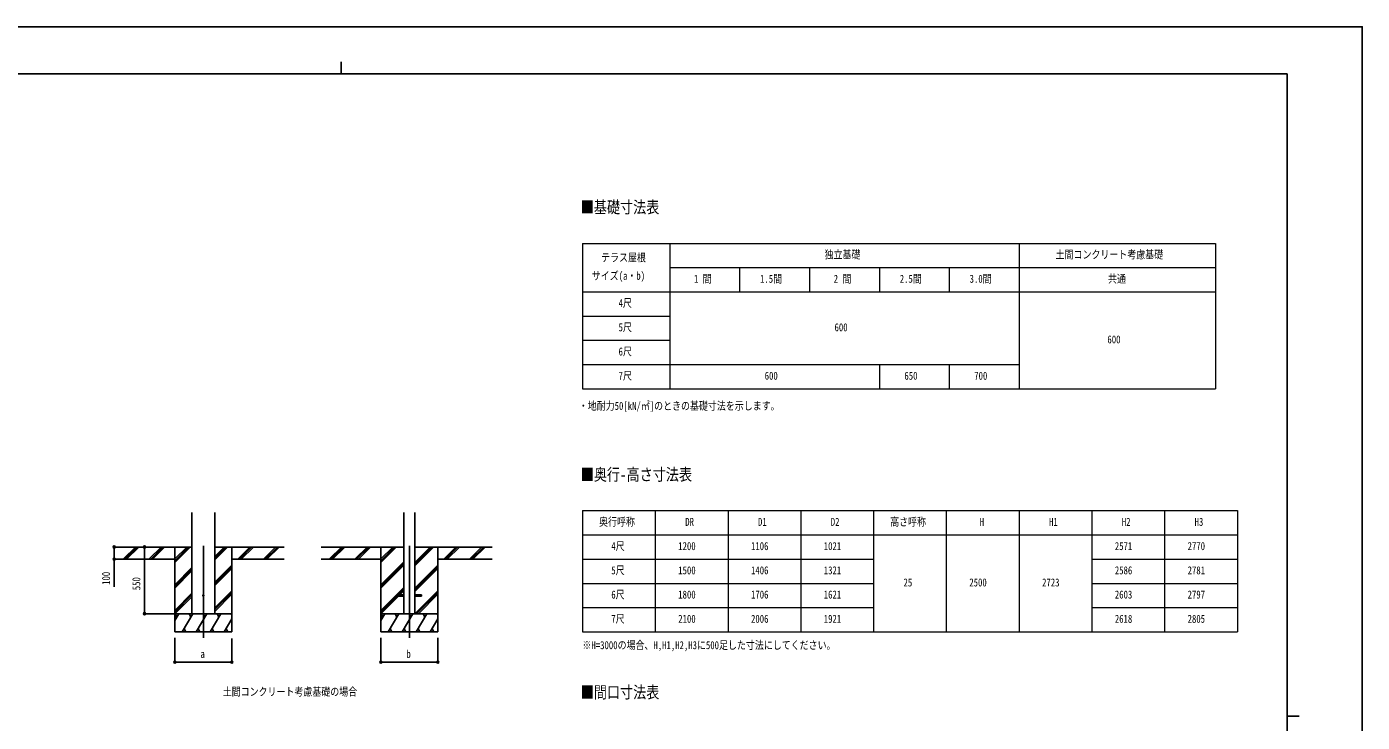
# Model space of a CAD drawing. Units: millimetres, scale not verified. Extents: x -8410 to 8410, y -5940 to 5940.
# Drawn here: x -2602 to 8410, y 200 to 5940 of the extents above; entities that cross this region are included whole.
import ezdxf
from ezdxf.enums import TextEntityAlignment as Align

# ---------------------------------------------------------------- set-up
doc = ezdxf.new("R2010")
doc.units = ezdxf.units.MM
doc.header["$LTSCALE"] = 30
doc.layers.add('0-1_TABLE1', color=7, linetype='Continuous', lineweight=18)
for name, color, linetype in [('0-2_USER1', 3, 'Continuous'), ('0-5_YKK_12', 2, 'Continuous'), ('0-6_YKK_A1', 4, 'Continuous'), ('0-7_YKK_D', 6, 'Continuous'), ('0-8_YKK_ZWAK', 7, 'Continuous')]:
    doc.layers.add(name, color=color, linetype=linetype)
doc.styles.add('ＭＳ ゴシック', font='')
doc.styles.get('ＭＳ ゴシック').set_extended_font_data('MS Gothic')

msp = doc.modelspace()

# ---------------------------------------------------------------- linework, layer by layer
at = {"layer": '0-1_TABLE1'}
for p, q in [((1980.15, 4151.95), (7200.15, 4151.95)), ((1980.15, 4151.95), (1980.15, 2951.95)), ((2700.15, 4151.95), (2700.15, 2951.95)), ((5580.15, 4151.95), (5580.15, 2951.95)), ((7200.15, 4151.95), (7200.15, 2951.95)), ((2700.15, 3951.95), (7200.15, 3951.95)), ((3276.15, 3951.95), (3276.15, 3751.95)), ((3852.15, 3951.95), (3852.15, 3751.95)), ((4428.15, 3951.95), (4428.15, 3751.95)), ((5004.15, 3951.95), (5004.15, 3751.95)), ((1980.15, 3751.95), (7200.15, 3751.95)), ((1980.15, 3551.95), (2700.15, 3551.95)), ((1980.15, 3351.95), (2700.15, 3351.95)), ((1980.15, 3151.95), (5580.15, 3151.95)), ((4428.15, 3151.95), (4428.15, 2951.95)), ((5004.15, 3151.95), (5004.15, 2951.95)), ((1980.15, 2951.95), (7200.15, 2951.95)), ((1980.15, 1946.41), (7380.15, 1946.41)), ((1980.15, 1946.41), (1980.15, 946.41)), ((2580.15, 1946.41), (2580.15, 946.41)), ((3180.15, 1946.41), (3180.15, 946.41)), ((3780.15, 1946.41), (3780.15, 946.41)), ((4380.15, 1946.41), (4380.15, 946.41)), ((4980.15, 1946.41), (4980.15, 946.41)), ((5580.15, 1946.41), (5580.15, 946.41)), ((6180.15, 1946.41), (6180.15, 946.41)), ((6780.15, 1946.41), (6780.15, 946.41)), ((7380.15, 1946.41), (7380.15, 946.41)), ((1980.15, 1746.41), (7380.15, 1746.41)), ((1980.15, 1546.41), (4380.15, 1546.41)), ((6180.15, 1546.41), (7380.15, 1546.41)), ((1980.15, 1346.41), (4380.15, 1346.41)), ((6180.15, 1346.41), (7380.15, 1346.41)), ((1980.15, 1146.41), (4380.15, 1146.41)), ((6180.15, 1146.41), (7380.15, 1146.41)), ((1980.15, 946.41), (7380.15, 946.41))]:
    msp.add_line(p, q, dxfattribs=at)
at = {"layer": '0-5_YKK_12'}
for p, q in [((-1145.96, 1655.61), (-1145.96, 896.41)), ((552.5, 1655.61), (552.5, 896.41))]:
    msp.add_line(p, q, dxfattribs=at)
at = {"layer": '0-6_YKK_A1'}
for p, q in [((-1239.71, 1096.41), (-1239.71, 1931.76)), ((-1052.21, 1096.41), (-1052.21, 1931.76)), ((507.3, 1931.76), (507.3, 1096.41)), ((597.7, 1931.76), (597.7, 1096.41)), ((-1239.71, 1646.41), (-1871.91, 1646.41)), ((-1380.96, 1546.41), (-1871.91, 1546.41)), ((-1805.22, 1547.81), (-1706.63, 1646.41)), ((-1792.49, 1546.41), (-1692.49, 1646.41)), ((-1778.34, 1546.41), (-1678.34, 1646.41)), ((-1593.09, 1547.81), (-1494.5, 1646.41)), ((-1580.35, 1546.41), (-1480.35, 1646.41)), ((-1566.21, 1546.41), (-1466.21, 1646.41)), ((-1380.96, 1646.41), (-1380.96, 946.41)), ((-1380.96, 1519.52), (-1254.08, 1646.41)), ((-1380.96, 1533.67), (-1268.22, 1646.41)), ((-1380.96, 1547.81), (-1282.36, 1646.41)), ((-1052.21, 1539.91), (-945.71, 1646.41)), ((-1052.21, 1554.05), (-959.85, 1646.41)), ((-1052.21, 1568.19), (-974, 1646.41)), ((-1052.21, 1646.41), (-480.34, 1646.41)), ((-910.96, 1646.41), (-910.96, 946.41)), ((-910.96, 1546.41), (-480.34, 1546.41)), ((-861.86, 1546.41), (-761.86, 1646.41)), ((-847.72, 1546.41), (-747.72, 1646.41)), ((-833.58, 1546.41), (-733.58, 1646.41)), ((-649.73, 1546.41), (-549.73, 1646.41)), ((-635.59, 1546.41), (-535.59, 1646.41)), ((-621.45, 1546.41), (-521.45, 1646.41)), ((507.3, 1646.41), (-173.45, 1646.41)), ((317.5, 1546.41), (-173.45, 1546.41)), ((-106.77, 1547.81), (-8.17, 1646.41)), ((-94.03, 1546.41), (5.97, 1646.41)), ((-79.88, 1546.41), (20.12, 1646.41)), ((105.37, 1547.81), (203.96, 1646.41)), ((118.11, 1546.41), (218.11, 1646.41)), ((132.25, 1546.41), (232.25, 1646.41)), ((317.5, 1646.41), (317.5, 946.41)), ((317.5, 1519.52), (444.38, 1646.41)), ((317.5, 1533.67), (430.24, 1646.41)), ((317.5, 1547.81), (416.1, 1646.41)), ((597.7, 1491.36), (752.75, 1646.41)), ((597.7, 1505.5), (738.61, 1646.41)), ((597.7, 1519.64), (724.46, 1646.41)), ((597.7, 1646.41), (1235.7, 1646.41)), ((787.5, 1646.41), (787.5, 946.41)), ((787.5, 1546.41), (1235.7, 1546.41)), ((836.6, 1546.41), (936.6, 1646.41)), ((850.74, 1546.41), (950.74, 1646.41)), ((864.88, 1546.41), (964.88, 1646.41)), ((1048.73, 1546.41), (1148.73, 1646.41)), ((1062.87, 1546.41), (1162.87, 1646.41)), ((1077.01, 1546.41), (1177.01, 1646.41)), ((-1380.96, 1335.68), (-1239.71, 1476.93)), ((-1380.96, 1321.54), (-1239.71, 1462.78)), ((-1380.96, 1307.39), (-1239.71, 1448.64)), ((-1052.21, 1356.06), (-910.96, 1497.31)), ((-1052.21, 1341.92), (-910.96, 1483.17)), ((-1052.21, 1327.78), (-910.96, 1469.02)), ((317.5, 1335.68), (507.3, 1525.48)), ((317.5, 1321.54), (507.3, 1511.33)), ((317.5, 1307.39), (507.3, 1497.19)), ((597.7, 1307.51), (787.5, 1497.31)), ((597.7, 1293.37), (787.5, 1483.17)), ((597.7, 1279.23), (787.5, 1469.02)), ((-1380.96, 1123.55), (-1239.71, 1264.8)), ((-1380.96, 1109.4), (-1239.71, 1250.65)), ((-1379.82, 1096.41), (-1239.71, 1236.51)), ((-1052.21, 1143.93), (-910.96, 1285.18)), ((-1052.21, 1129.79), (-910.96, 1271.04)), ((-1052.21, 1115.65), (-910.96, 1256.89)), ((317.5, 1123.55), (507.3, 1313.35)), ((317.5, 1109.4), (452.5, 1244.4)), ((318.64, 1096.41), (464.14, 1241.91)), ((452.5, 1250.91), (452.5, 1241.91)), ((452.5, 1250.91), (507.3, 1250.91)), ((452.5, 1241.91), (507.3, 1241.91)), ((459, 1250.91), (507.3, 1299.2)), ((473.14, 1250.91), (507.3, 1285.06)), ((597.7, 1250.91), (652.5, 1250.91)), ((597.7, 1241.91), (652.5, 1241.91)), ((598.72, 1096.41), (787.5, 1285.18)), ((612.87, 1096.41), (787.5, 1271.04)), ((627.01, 1096.41), (787.5, 1256.89)), ((652.5, 1250.91), (652.5, 1241.91)), ((-910.96, 1096.41), (-1380.96, 1096.41)), ((-1380.96, 1040.24), (-1348.53, 1096.41)), ((-1363.53, 1070.42), (-1378.53, 1096.41)), ((-1319.66, 946.41), (-1233.06, 1096.41)), ((-1248.06, 1070.42), (-1263.06, 1096.41)), ((-1204.19, 946.41), (-1117.59, 1096.41)), ((-1132.59, 1070.42), (-1147.59, 1096.41)), ((-1088.72, 946.41), (-1002.12, 1096.41)), ((-1017.12, 1070.42), (-1032.12, 1096.41)), ((-973.25, 946.41), (-910.96, 1054.3)), ((-910.96, 1086.55), (-916.65, 1096.41)), ((787.5, 1096.41), (317.5, 1096.41)), ((317.5, 1040.24), (349.93, 1096.41)), ((334.93, 1070.42), (319.92, 1096.41)), ((378.79, 946.41), (465.4, 1096.41)), ((450.4, 1070.42), (435.4, 1096.41)), ((494.27, 946.41), (580.87, 1096.41)), ((565.87, 1070.42), (550.86, 1096.41)), ((609.73, 946.41), (696.34, 1096.41)), ((681.34, 1070.42), (666.34, 1096.41)), ((725.21, 946.41), (787.5, 1054.3)), ((787.5, 1086.55), (781.81, 1096.41)), ((-1380.96, 946.41), (-910.96, 946.41)), ((-1304.67, 972.39), (-1289.67, 946.41)), ((-1189.2, 972.38), (-1174.2, 946.41)), ((-1073.72, 972.39), (-1058.72, 946.41)), ((-958.25, 972.38), (-943.26, 946.41)), ((317.5, 946.41), (787.5, 946.41)), ((393.79, 972.39), (408.79, 946.41)), ((509.26, 972.38), (524.26, 946.41)), ((624.73, 972.39), (639.73, 946.41)), ((740.2, 972.38), (755.2, 946.41))]:
    msp.add_line(p, q, dxfattribs=at)
msp.add_circle((-1145.96, 1246.41), 5, dxfattribs=at)
at = {"layer": '0-7_YKK_D'}
for p, q in [((-1873.46, 1646.41), (-1881.96, 1646.41)), ((-1872.91, 1546.41), (-1881.96, 1546.41)), ((-1630.96, 1646.41), (-1630.96, 1096.41)), ((-1381.96, 1096.41), (-1631.96, 1096.41)), ((-1380.96, 896.41), (-1380.96, 695.41)), ((-910.96, 892.34), (-910.96, 695.41)), ((317.5, 896.41), (317.5, 695.41)), ((787.5, 896.41), (787.5, 695.41)), ((-1380.96, 696.41), (-910.96, 696.41)), ((317.5, 696.41), (787.5, 696.41))]:
    msp.add_line(p, q, dxfattribs=at)
msp.add_lwpolyline([(-1880.96, 1646.41), (-1880.96, 1546.41), (-1880.96, 1319.21)], dxfattribs=at)
for centre in [(-1880.96, 1646.41), (-1630.96, 1646.41), (-1880.96, 1546.41), (-1630.96, 1096.41), (-1380.96, 696.41), (-910.96, 696.41), (317.5, 696.41), (787.5, 696.41)]:
    msp.add_circle(centre, 8.5, dxfattribs=at)
at = {"layer": '0-8_YKK_ZWAK'}
for p, q in [((-9.96, 5650), (-9.96, 5550)), ((7790.04, 5550), (-7809.96, 5550)), ((7790.04, 5550), (7790.04, -5050)), ((7790.04, 250), (7890.04, 250))]:
    msp.add_line(p, q, dxfattribs=at)
msp.add_lwpolyline([(-8410, -5940), (8410, -5940), (8410, 5940), (-8410, 5940)], close=True, dxfattribs=at)

# ---------------------------------------------------------------- texts
at = {"layer": '0-1_TABLE1', "style": 'ＭＳ ゴシック', "width": 0.8}
for s, p in [('テラス屋根', (2133.75, 3981.95)), ('独立基礎', (3976.95, 4006.95)), ('土間コンクリート考慮基礎', (5881.35, 4006.95)), ('サイズ(a・b)', (2056.95, 3831.95)), ('1 間', (2899.35, 3806.95)), ('1.5間', (3444.15, 3806.95)), ('2 間', (4051.35, 3806.95)), ('2.5間', (4596.15, 3806.95)), ('3.0間', (5172.15, 3806.95)), ('共通', (6313.35, 3806.95)), ('4尺', (2277.75, 3606.95)), ('5尺', (2277.75, 3406.95)), ('600', (4058.55, 3406.95)), ('600', (6308.55, 3306.95)), ('6尺', (2277.75, 3206.95)), ('7尺', (2277.75, 3006.95)), ('600', (3482.55, 3006.95)), ('650', (4634.55, 3006.95)), ('700', (5210.55, 3006.95)), ('奥行呼称', (2116.95, 1801.41)), ('DR', (2827.35, 1801.41)), ('D1', (3427.35, 1801.41)), ('D2', (4027.35, 1801.41)), ('高さ呼称', (4516.95, 1801.41)), ('H', (5256.15, 1801.41)), ('H1', (5827.35, 1801.41)), ('H2', (6427.35, 1801.41)), ('H3', (7027.35, 1801.41)), ('4尺', (2217.75, 1601.41)), ('1200', (2769.75, 1601.41)), ('1106', (3369.75, 1601.41)), ('1021', (3969.75, 1601.41)), ('2571', (6369.75, 1601.41)), ('2770', (6969.75, 1601.41)), ('5尺', (2217.75, 1401.41)), ('1500', (2769.75, 1401.41)), ('1406', (3369.75, 1401.41)), ('1321', (3969.75, 1401.41)), ('2586', (6369.75, 1401.41)), ('2781', (6969.75, 1401.41)), ('25', (4627.35, 1301.41)), ('2500', (5169.75, 1301.41)), ('2723', (5769.75, 1301.41)), ('6尺', (2217.75, 1201.41)), ('1800', (2769.75, 1201.41)), ('1706', (3369.75, 1201.41)), ('1621', (3969.75, 1201.41)), ('2603', (6369.75, 1201.41)), ('2797', (6969.75, 1201.41)), ('7尺', (2217.75, 1001.41)), ('2100', (2769.75, 1001.41)), ('2006', (3369.75, 1001.41)), ('1921', (3969.75, 1001.41)), ('2618', (6369.75, 1001.41)), ('2805', (6969.75, 1001.41))]:
    msp.add_text(s, height=65.98, dxfattribs=at).set_placement(p, align=Align.BOTTOM_LEFT)
at = {"layer": '0-2_USER1', "style": 'ＭＳ ゴシック', "width": 0.8}
for s, height, p in [('■基礎寸法表', 98.97, (1965.75, 4371.55)), ('・地耐力50[kN/㎡]のときの基礎寸法を示します。', 65.98, (1949.93, 2758.26)), ('■奥行-高さ寸法表', 98.97, (1965.75, 2165.41)), ('※H=3000の場合、H,H1,H2,H3に500足した寸法にしてください。', 65.98, (1980.15, 783.76)), ('土間コンクリート考慮基礎の場合', 65.98, (-986.19, 399.71)), ('■間口寸法表', 98.97, (1965.75, 369))]:
    msp.add_text(s, height=height, dxfattribs=at).set_placement(p, align=Align.BOTTOM_LEFT)
at = {"layer": '0-7_YKK_D', "style": 'ＭＳ ゴシック', "width": 0.8}
for s, p in [('100', (-1895.96, 1334.21)), ('550', (-1645.96, 1289.81))]:
    msp.add_text(s, height=65.98, rotation=90, dxfattribs=at).set_placement(p, align=Align.BOTTOM_LEFT)
for s, p in [('a', (-1169.96, 711.41)), ('b', (528.5, 711.41))]:
    msp.add_text(s, height=65.98, dxfattribs=at).set_placement(p, align=Align.BOTTOM_LEFT)

doc.saveas('drawing.dxf')
